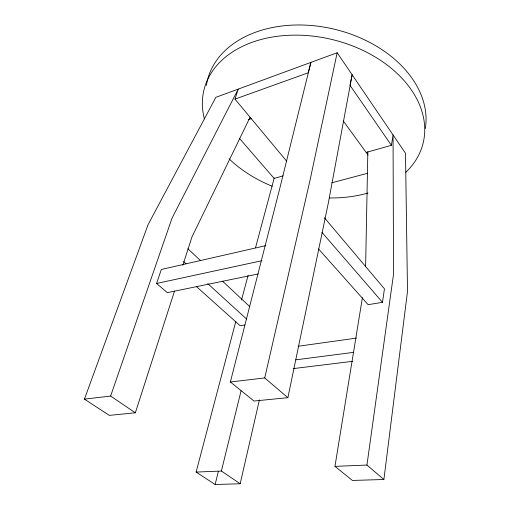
<?xml version="1.0" encoding="UTF-8"?>
<svg xmlns="http://www.w3.org/2000/svg" width="510" height="510" viewBox="0 0 510 510"><rect width="100%" height="100%" fill="white"/><g stroke="black" fill="none" stroke-linecap="round" stroke-linejoin="round"><path stroke-width="0.76" d="M365.613 266.775L367.844 151.731M362.412 297.623L334.962 466.369L352.397 480.439L383.896 479.502L407.503 291.427L405.501 153.268L337.167 52.747L215.857 97.327L148.066 224.668L84.443 399.139L109.306 415.376L135.341 412.8L174.547 291.012M383.896 479.502L366.945 465.056L393.522 274.272L393.057 134.959L391.412 145.318L366.167 152.445M318.508 248.912L368.131 304.68L382.487 302.322L384.451 288.807L324.398 217.764M286.773 161.313L234.982 99.131L308.238 72.764L310.896 62.405L279.684 188.802L230.367 381.984L253.98 401.038L287.889 397.679L328.351 202.878L352.142 74.779L350.096 84.488M337.167 52.747L309.959 180.553L264.735 377.942L287.889 397.679M235.805 321.472L196.114 472.081L215.124 484.5L240.178 483.76L259.405 399.923M240.178 483.76L221.391 471.042L241.083 390.749M215.124 484.5L218.376 471.361M241.51 299.969L248.102 275.4M255.51 247.758L274.246 177.894M234.982 99.131L238.221 89.11L172.048 218.133L110.613 396.06L84.443 399.139M182.829 265.296L191.907 237.093L250.085 117.217M258.226 273.953L167.312 292.657L156.576 283.477L161.332 269.471L265.831 245.635M248.255 119.652L251.239 118.645M283.152 175.88L274.151 178.423L239.298 138.21M331.729 182.803L367.627 173.253M156.576 283.477L262.044 260.674M244.832 324.985L240.172 325.75L196.465 286.607M298.184 346.258L356.522 338.085M295.845 359.831L353.468 352.372M293.193 368.615L352.493 361.348M230.367 381.984L264.735 377.942M196.114 472.081L221.391 471.042M334.962 466.369L366.945 465.056M110.613 396.06L135.341 412.8M183.676 261.624L186.029 263.766M207.761 283.611L246.534 319.005M187.833 248.74L200.558 260.629M222.532 281.163L249.715 306.567M321.944 232.35L382.487 302.322M343.326 121.029L368.016 154.983M349.943 85.24L391.412 145.318M204.363 118.875A112.761 79.228 13.5 0 1 335.695 40.43A112.761 79.228 13.5 0 1 405.826 172.278M367.984 193.035A112.761 79.228 13.5 0 1 329.339 197.944M272.2 186.246A112.761 79.228 13.5 0 1 229.041 158.776M206.41 85.425A111.652 79.63 13.5 0 1 328.185 27.865A111.652 79.63 13.5 0 1 425.334 128.494"/></g></svg>
